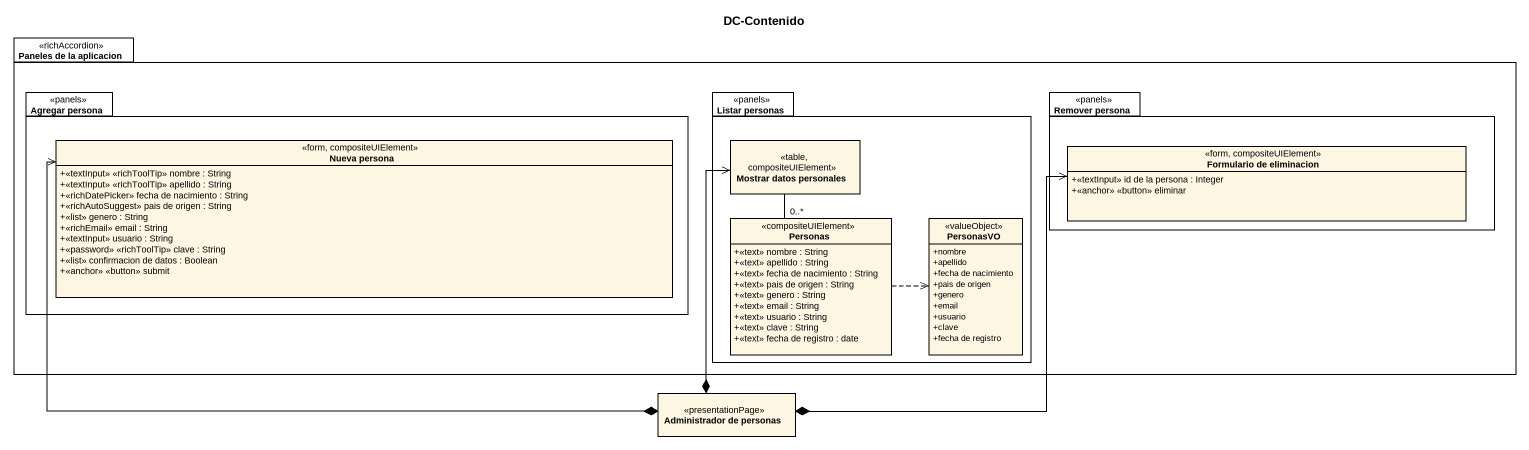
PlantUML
@startuml
title DC-Contenido
hide circle
hide empty members
skinparam classAttributeIconSize 0
package "Paneles de la aplicacion" as Paneles_de_la_aplicacion <<richAccordion>> {
  package "Agregar persona" as Agregar_persona <<panels>> {
    class "Nueva persona" as Nueva_persona <<form, compositeUIElement>> {
      +<<textInput>> <<richToolTip>> nombre : String
      +<<textInput>> <<richToolTip>> apellido : String
      +<<richDatePicker>> fecha de nacimiento : String
      +<<richAutoSuggest>> pais de origen : String
      +<<list>> genero : String
      +<<richEmail>> email : String
      +<<textInput>> usuario : String
      +<<password>> <<richToolTip>> clave : String
      +<<list>> confirmacion de datos : Boolean
      +<<anchor>> <<button>> submit
    }
  }
  package "Listar personas" as Listar_personas <<panels>> {
    class "Mostrar datos personales" as Mostrar_datos_personales <<table, compositeUIElement>>
    class Personas <<compositeUIElement>> {
      +<<text>> nombre : String
      +<<text>> apellido : String
      +<<text>> fecha de nacimiento : String
      +<<text>> pais de origen : String
      +<<text>> genero : String
      +<<text>> email : String
      +<<text>> usuario : String
      +<<text>> clave : String
      +<<text>> fecha de registro : date
    }
    class PersonasVO <<valueObject>> {
      +nombre
      +apellido
      +fecha de nacimiento
      +pais de origen
      +genero
      +email
      +usuario
      +clave
      +fecha de registro
    }
  }
  package "Remover persona" as Remover_persona <<panels>> {
    class "Formulario de eliminacion" as Formulario_de_eliminacion <<form, compositeUIElement>> {
      +<<textInput>> id de la persona : Integer
      +<<anchor>> <<button>> eliminar
    }
  }
}
class "Administrador de personas" as Administrador_de_personas <<presentationPage>>
Mostrar_datos_personales -- "0..*" Personas
Personas .right.> PersonasVO
Administrador_de_personas *-left-> Nueva_persona
Administrador_de_personas *-up-> Mostrar_datos_personales
Administrador_de_personas *-right-> Formulario_de_eliminacion
@enduml
